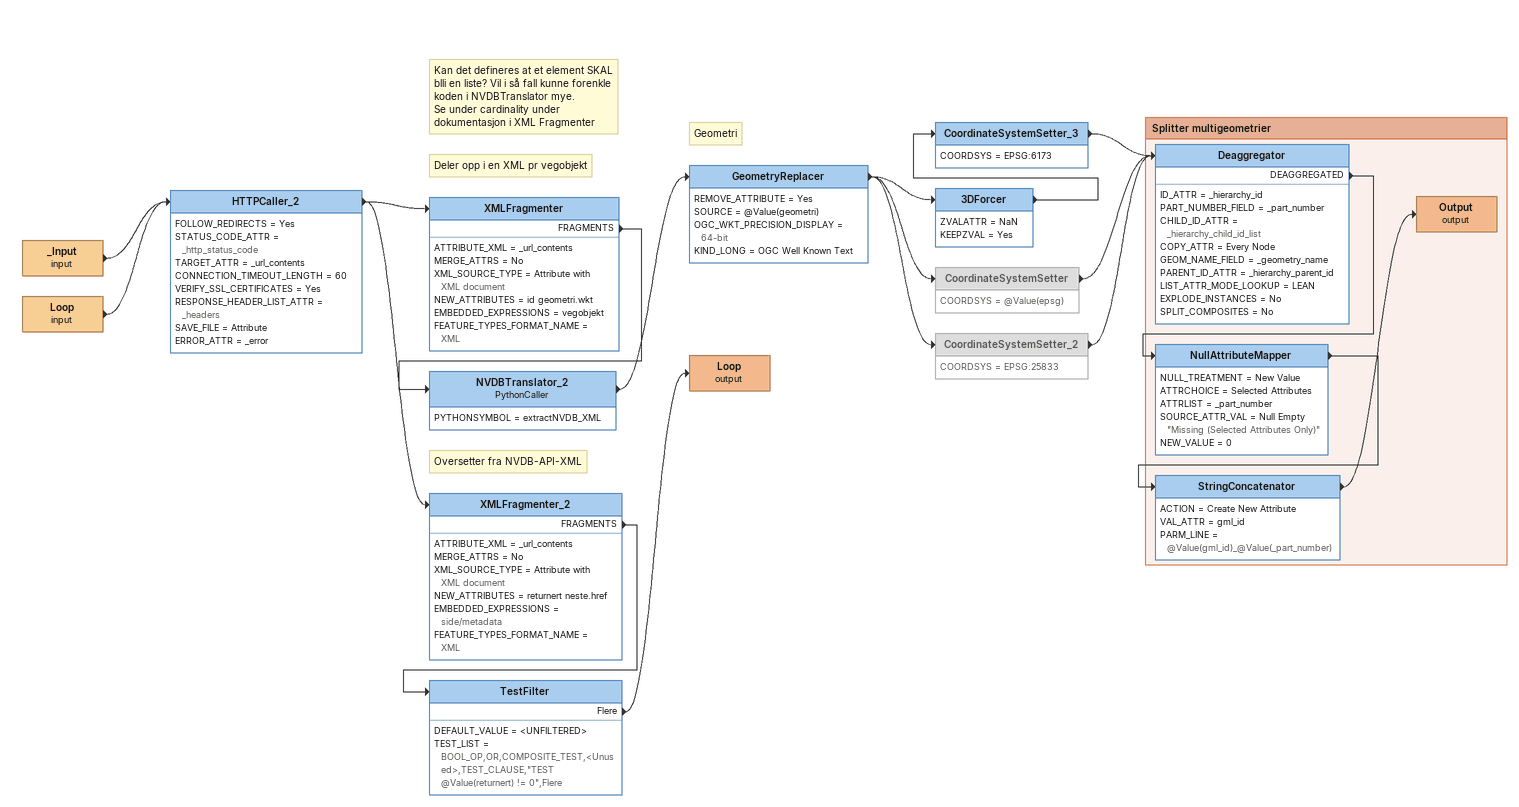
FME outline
_Input (input)
    -> HTTPCaller_2
Loop (input)
    -> HTTPCaller_2
HTTPCaller_2
    FOLLOW_REDIRECTS = Yes
    STATUS_CODE_ATTR = _http_status_code
    TARGET_ATTR = _url_contents
    CONNECTION_TIMEOUT_LENGTH = 60
    VERIFY_SSL_CERTIFICATES = Yes
    RESPONSE_HEADER_LIST_ATTR = _headers
    SAVE_FILE = Attribute
    ERROR_ATTR = _error
    -> XMLFragmenter_2
    -> XMLFragmenter
Note: Kan det defineres at et element SKAL blli en liste? Vil i så fall kunne forenkle koden i NVDBTranslator mye. / Se under cardinality under dokumentasjon i XML Fragmenter
Note: Deler opp i en XML pr vegobjekt
XMLFragmenter
    ATTRIBUTE_XML = _url_contents
    MERGE_ATTRS = No
    XML_SOURCE_TYPE = Attribute with XML document
    NEW_ATTRIBUTES = id geometri.wkt
    EMBEDDED_EXPRESSIONS = vegobjekt
    FEATURE_TYPES_FORMAT_NAME = XML
    FRAGMENTS -> NVDBTranslator_2
Note: Oversetter fra NVDB-API-XML
NVDBTranslator_2: PythonCaller
    PYTHONSYMBOL = extractNVDB_XML
    -> GeometryReplacer
Note: Geometri
GeometryReplacer
    REMOVE_ATTRIBUTE = Yes
    SOURCE = @Value(geometri)
    OGC_WKT_PRECISION_DISPLAY = 64-bit
    KIND_LONG = OGC Well Known Text
    -> CoordinateSystemSetter
    -> CoordinateSystemSetter_2
    -> 3DForcer
3DForcer
    ZVALATTR = NaN
    KEEPZVAL = Yes
    -> CoordinateSystemSetter_3
CoordinateSystemSetter_3
    COORDSYS = EPSG:6173
    -> Deaggregator
CoordinateSystemSetter [off]
    COORDSYS = @Value(epsg)
    -> Deaggregator
CoordinateSystemSetter_2 [off]
    COORDSYS = EPSG:25833
    -> Deaggregator
XMLFragmenter_2
    ATTRIBUTE_XML = _url_contents
    MERGE_ATTRS = No
    XML_SOURCE_TYPE = Attribute with XML document
    NEW_ATTRIBUTES = returnert neste.href
    EMBEDDED_EXPRESSIONS = side/metadata
    FEATURE_TYPES_FORMAT_NAME = XML
    FRAGMENTS -> TestFilter
TestFilter
    DEFAULT_VALUE = <UNFILTERED>
    TEST_LIST = BOOL_OP,OR,COMPOSITE_TEST,<Unused>,TEST_CLAUSE,"TEST @Value(returnert) != 0",Flere
    Flere -> Loop (output)
Loop (output)

Bookmark: Splitter multigeometrier
Deaggregator
    ID_ATTR = _hierarchy_id
    PART_NUMBER_FIELD = _part_number
    CHILD_ID_ATTR = _hierarchy_child_id_list
    COPY_ATTR = Every Node
    GEOM_NAME_FIELD = _geometry_name
    PARENT_ID_ATTR = _hierarchy_parent_id
    LIST_ATTR_MODE_LOOKUP = LEAN
    EXPLODE_INSTANCES = No
    SPLIT_COMPOSITES = No
    DEAGGREGATED -> NullAttributeMapper
NullAttributeMapper
    NULL_TREATMENT = New Value
    ATTRCHOICE = Selected Attributes
    ATTRLIST = _part_number
    SOURCE_ATTR_VAL = Null Empty "Missing (Selected Attributes Only)"
    NEW_VALUE = 0
    -> StringConcatenator
StringConcatenator
    ACTION = Create New Attribute
    VAL_ATTR = gml_id
    PARM_LINE = @Value(gml_id)_@Value(_part_number)
    -> Output (output)
Output (output)
